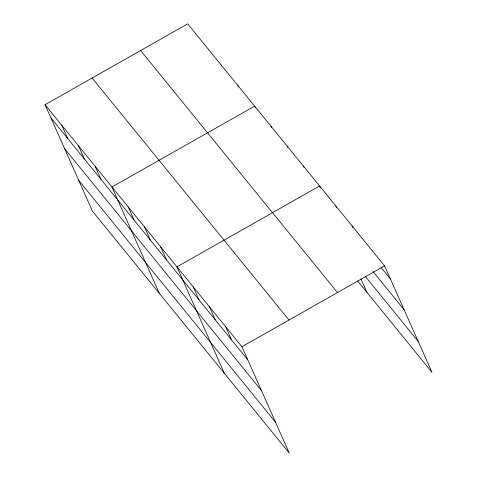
<?xml version="1.0" encoding="UTF-8"?>
<svg xmlns="http://www.w3.org/2000/svg" width="477" height="477" viewBox="0 0 477 477"><rect width="100%" height="100%" fill="white"/><g stroke="black" fill="none" stroke-linecap="round" stroke-linejoin="round"><path stroke-width="0.72" d="M45.035 104.696L241.922 346.713L289.312 453.15L92.425 211.132L45.035 104.696L187.688 23.85L384.575 265.868L431.965 372.304L357.708 281.031M241.922 346.713L384.575 265.868M381.123 267.549L390.407 278.962M373.026 271.544L404.12 309.764M365.346 276.469L418.251 341.502M140.608 50.526L337.501 292.544M92.109 78.019L289.002 320.031M50.86 117.789L247.754 359.807M64.574 148.591L261.468 390.609M78.705 180.33L275.599 422.348M352.092 225.937L352.962 227.899M335.85 205.969L336.72 207.93M320.478 187.968L319.602 186L176.949 266.846L224.339 373.282M361.029 279.045L366.992 292.437M303.36 166.038L303.944 167.344M287.118 146.069L287.697 147.375M270.87 126.101L271.455 127.413M255.213 107.444L254.629 106.138L111.976 186.984L159.366 293.421M237.892 85.562L238.476 86.874M221.155 64.991L221.739 66.303M225.681 326.745L231.512 339.839M209.439 306.783L215.264 319.87M193.197 286.814L199.022 299.908M160.707 246.883L166.539 259.971M144.465 226.915L150.291 240.009M128.218 206.946L134.049 220.04M95.239 166.407L101.07 179.501M78.502 145.837L84.334 158.93M61.771 125.266L67.597 138.36"/></g></svg>
